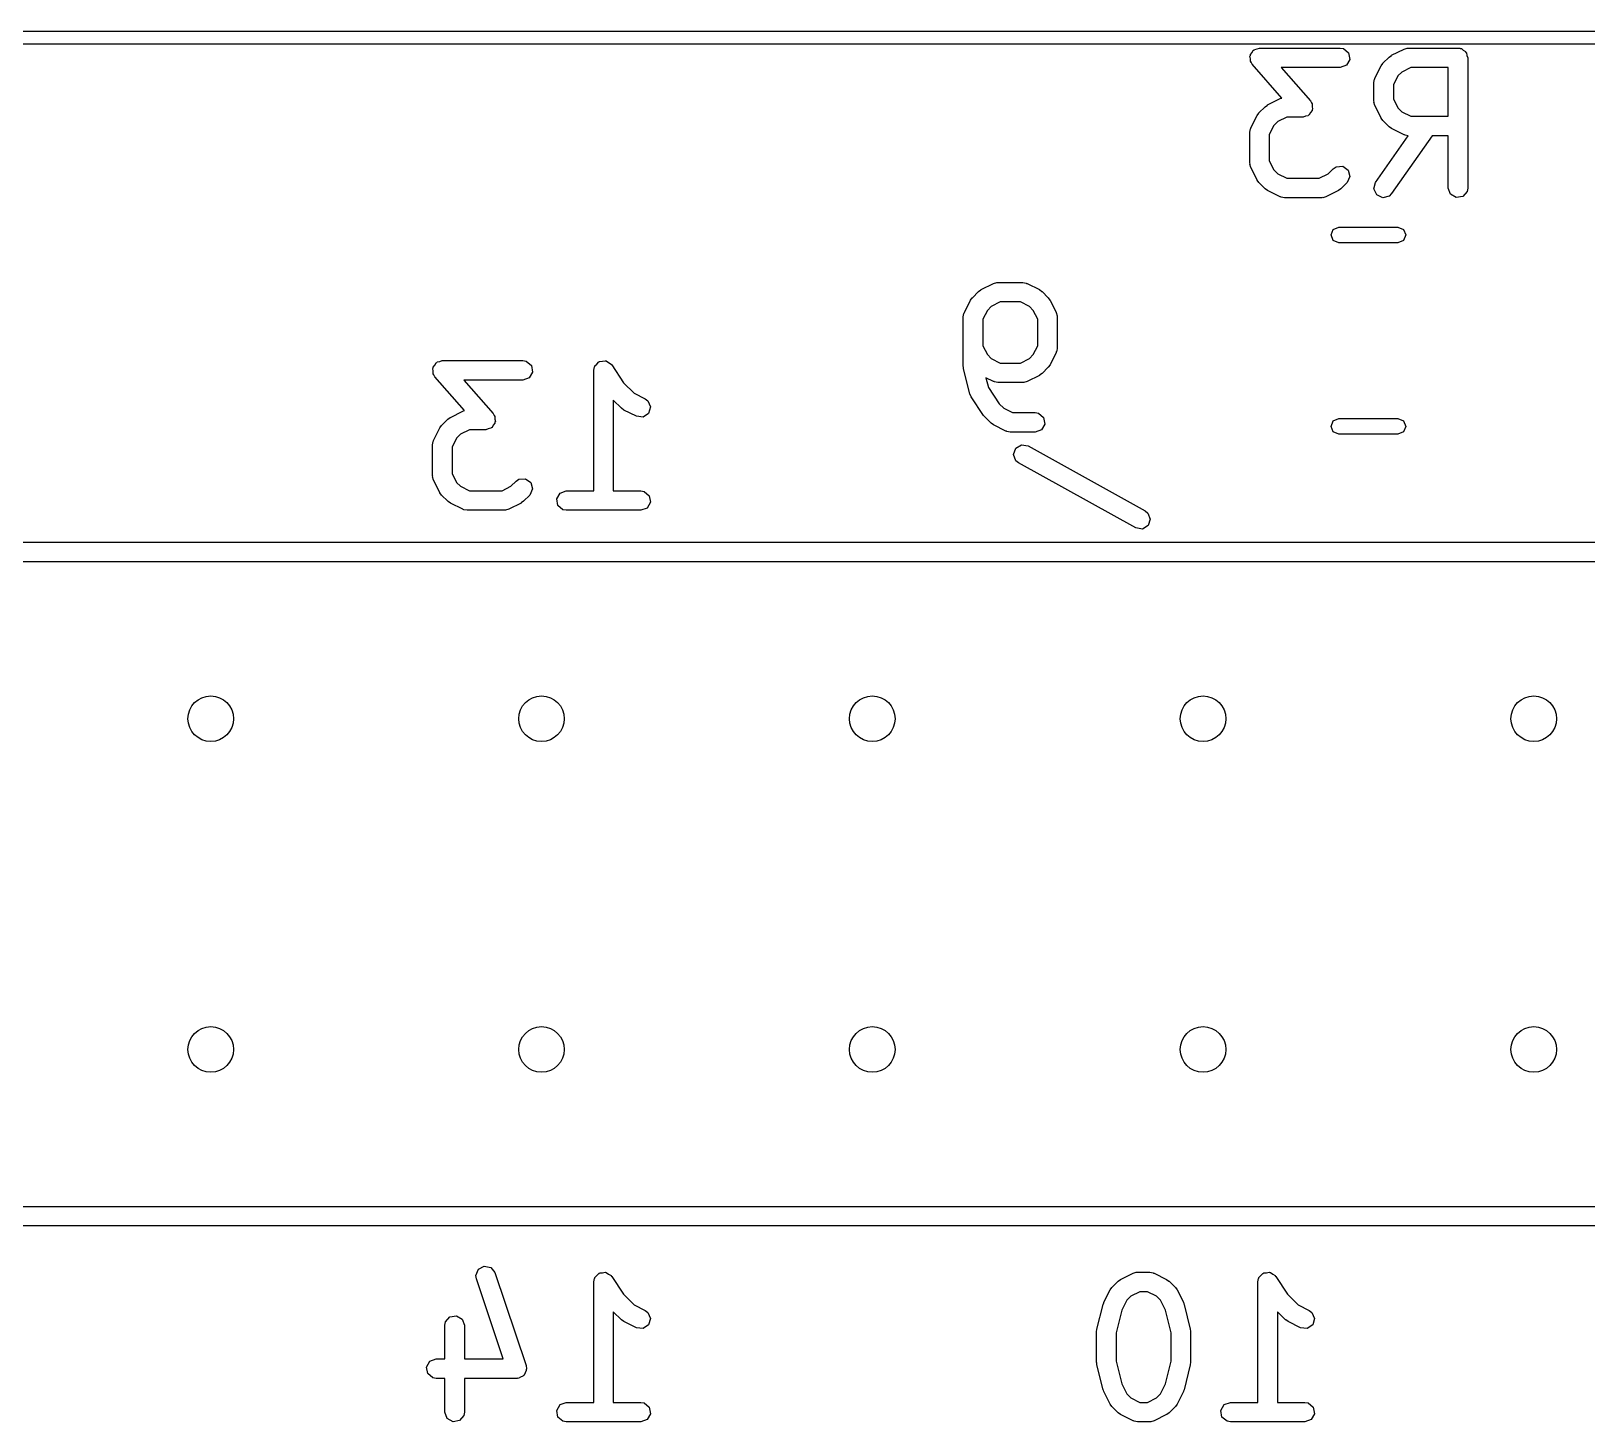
# Model space of a CAD drawing. Extents: x 0.05 to 3.95, y 0.04 to 3.84.
# Drawn here: x 1.0748 to 1.5452, y 0.0358 to 0.4563 of the extents above; entities that cross this region are included whole.
import ezdxf

# ---------------------------------------------------------------- set-up
doc = ezdxf.new("R2010")
doc.units = 0
doc.header["$MEASUREMENT"] = 0
doc.layers.add('BLACK', color=7, linetype='CONTINUOUS')

msp = doc.modelspace()

# ---------------------------------------------------------------- linework, layer by layer
at = {"layer": 'BLACK', "linetype": 'CONTINUOUS'}
for p, q in [((0.50669, 0.4563), (3.9437, 0.4563)), ((3.94567, 0.45236), (0.50472, 0.45236)), ((1.44332, 0.44875), (1.44344, 0.44895)), ((1.44346, 0.44796), (1.44332, 0.44875)), ((1.44344, 0.44919), (1.44394, 0.44981)), ((1.44344, 0.44895), (1.44344, 0.44919)), ((1.44348, 0.44717), (1.44346, 0.44796)), ((1.44365, 0.44688), (1.44348, 0.44717)), ((1.44367, 0.44676), (1.44365, 0.44688)), ((1.44394, 0.44981), (1.44433, 0.4505)), ((1.44433, 0.4505), (1.44456, 0.45058)), ((1.44456, 0.45058), (1.4447, 0.45076)), ((1.4447, 0.45076), (1.44548, 0.45092)), ((1.44548, 0.45092), (1.44623, 0.45119)), ((1.44623, 0.45119), (1.4706, 0.45119)), ((1.4706, 0.45119), (1.47161, 0.45101)), ((1.47161, 0.45101), (1.47316, 0.44971)), ((1.47351, 0.44772), (1.4725, 0.44597)), ((1.47316, 0.44971), (1.47351, 0.44772)), ((1.48351, 0.44657), (1.48539, 0.44845)), ((1.48539, 0.44845), (1.48611, 0.44895)), ((1.48611, 0.44895), (1.48616, 0.449)), ((1.48616, 0.449), (1.48991, 0.45088)), ((1.48991, 0.45088), (1.49089, 0.45117)), ((1.49089, 0.45117), (1.49106, 0.45113)), ((1.49106, 0.45113), (1.49123, 0.45119)), ((1.49123, 0.45119), (1.50622, 0.45119)), ((1.50622, 0.45119), (1.50661, 0.45112)), ((1.50661, 0.45112), (1.50674, 0.45114)), ((1.50674, 0.45114), (1.50685, 0.45108)), ((1.50685, 0.45108), (1.50723, 0.45101)), ((1.50723, 0.45101), (1.50782, 0.45052)), ((1.50782, 0.45052), (1.50849, 0.45013)), ((1.50849, 0.45013), (1.50858, 0.44988)), ((1.50858, 0.44988), (1.50878, 0.44971)), ((1.50878, 0.44971), (1.50891, 0.44896)), ((1.50891, 0.44896), (1.50918, 0.44823)), ((1.50918, 0.44823), (1.50918, 0.40886)), ((1.44378, 0.44667), (1.44367, 0.44676)), ((1.44401, 0.44629), (1.44378, 0.44667)), ((1.45297, 0.43605), (1.44401, 0.44629)), ((1.4706, 0.44528), (1.45274, 0.44528)), ((1.45274, 0.44528), (1.46158, 0.43518)), ((1.4725, 0.44597), (1.4706, 0.44528)), ((1.48109, 0.44206), (1.48296, 0.44581)), ((1.48296, 0.44581), (1.48349, 0.44652)), ((1.48349, 0.44652), (1.48351, 0.44657)), ((1.48803, 0.44274), (1.48668, 0.44004)), ((1.48923, 0.44393), (1.48803, 0.44274)), ((1.49192, 0.44528), (1.48923, 0.44393)), ((1.50327, 0.44528), (1.49192, 0.44528)), ((1.50327, 0.43057), (1.50327, 0.44528)), ((1.48077, 0.44074), (1.48095, 0.44175)), ((1.48077, 0.43511), (1.48077, 0.44074)), ((1.48095, 0.44175), (1.48107, 0.44188)), ((1.48107, 0.44188), (1.48109, 0.44206)), ((1.48668, 0.44004), (1.48668, 0.43581)), ((1.44602, 0.43158), (1.44789, 0.43345)), ((1.44789, 0.43345), (1.44862, 0.43396)), ((1.44862, 0.43396), (1.44866, 0.434)), ((1.44866, 0.434), (1.45241, 0.43588)), ((1.45241, 0.43588), (1.45297, 0.43605)), ((1.46158, 0.43518), (1.46181, 0.4348)), ((1.46181, 0.4348), (1.46191, 0.43471)), ((1.46191, 0.43471), (1.46193, 0.43459)), ((1.46193, 0.43459), (1.46211, 0.4343)), ((1.46211, 0.4343), (1.46212, 0.43351)), ((1.46212, 0.43351), (1.46226, 0.43273)), ((1.48083, 0.43495), (1.48077, 0.43511)), ((1.48079, 0.43478), (1.48083, 0.43495)), ((1.48109, 0.43379), (1.48079, 0.43478)), ((1.48296, 0.43004), (1.48109, 0.43379)), ((1.48668, 0.43581), (1.48803, 0.43311)), ((1.48803, 0.43311), (1.48923, 0.43191)), ((1.44359, 0.42706), (1.44547, 0.43081)), ((1.44547, 0.43081), (1.44599, 0.43152)), ((1.44599, 0.43152), (1.44602, 0.43158)), ((1.45173, 0.42894), (1.45053, 0.42774)), ((1.45443, 0.43028), (1.45173, 0.42894)), ((1.45936, 0.43028), (1.45443, 0.43028)), ((1.4601, 0.43056), (1.45936, 0.43028)), ((1.46088, 0.43071), (1.4601, 0.43056)), ((1.46103, 0.43089), (1.46088, 0.43071)), ((1.46125, 0.43097), (1.46103, 0.43089)), ((1.46165, 0.43167), (1.46125, 0.43097)), ((1.46215, 0.43228), (1.46165, 0.43167)), ((1.46226, 0.43273), (1.46215, 0.43252)), ((1.46215, 0.43252), (1.46215, 0.43228)), ((1.48301, 0.43), (1.48296, 0.43004)), ((1.48351, 0.42928), (1.48301, 0.43)), ((1.48539, 0.4274), (1.48351, 0.42928)), ((1.48923, 0.43191), (1.49192, 0.43057)), ((1.49192, 0.43057), (1.50327, 0.43057)), ((1.44328, 0.42574), (1.44346, 0.42675)), ((1.44328, 0.41636), (1.44328, 0.42574)), ((1.44346, 0.42675), (1.44357, 0.42688)), ((1.44357, 0.42688), (1.44359, 0.42706)), ((1.45053, 0.42774), (1.44918, 0.42504)), ((1.44918, 0.42504), (1.44918, 0.41706)), ((1.48131, 0.41056), (1.49118, 0.42467)), ((1.48545, 0.42737), (1.48539, 0.4274)), ((1.48616, 0.42685), (1.48545, 0.42737)), ((1.49839, 0.42466), (1.48615, 0.40717)), ((1.48991, 0.42497), (1.48616, 0.42685)), ((1.49008, 0.42495), (1.48991, 0.42497)), ((1.49022, 0.42484), (1.49008, 0.42495)), ((1.49118, 0.42467), (1.49022, 0.42484)), ((1.50327, 0.42466), (1.49839, 0.42466)), ((1.50327, 0.40886), (1.50327, 0.42466)), ((1.44334, 0.4162), (1.44328, 0.41636)), ((1.4433, 0.41603), (1.44334, 0.4162)), ((1.44359, 0.41504), (1.4433, 0.41603)), ((1.44547, 0.41129), (1.44359, 0.41504)), ((1.44918, 0.41706), (1.45053, 0.41436)), ((1.45053, 0.41436), (1.45173, 0.41317)), ((1.46698, 0.41317), (1.46852, 0.4147)), ((1.46852, 0.4147), (1.46936, 0.41529)), ((1.46936, 0.41529), (1.47137, 0.41547)), ((1.47137, 0.41547), (1.47302, 0.41431)), ((1.47302, 0.41431), (1.47355, 0.41236)), ((1.44551, 0.41125), (1.44547, 0.41129)), ((1.44602, 0.41053), (1.44551, 0.41125)), ((1.44789, 0.40865), (1.44602, 0.41053)), ((1.45173, 0.41317), (1.45443, 0.41182)), ((1.45443, 0.41182), (1.46428, 0.41182)), ((1.46428, 0.41182), (1.46698, 0.41317)), ((1.47269, 0.41053), (1.47082, 0.40865)), ((1.47355, 0.41236), (1.47269, 0.41053)), ((1.48079, 0.40861), (1.48131, 0.41056)), ((1.44795, 0.40863), (1.44789, 0.40865)), ((1.44866, 0.4081), (1.44795, 0.40863)), ((1.45241, 0.40622), (1.44866, 0.4081)), ((1.45259, 0.4062), (1.45241, 0.40622)), ((1.45272, 0.40609), (1.45259, 0.4062)), ((1.45373, 0.40591), (1.45272, 0.40609)), ((1.46498, 0.40591), (1.45373, 0.40591)), ((1.46515, 0.40597), (1.46498, 0.40591)), ((1.46532, 0.40593), (1.46515, 0.40597)), ((1.4663, 0.40622), (1.46532, 0.40593)), ((1.47005, 0.4081), (1.4663, 0.40622)), ((1.47009, 0.40815), (1.47005, 0.4081)), ((1.47082, 0.40865), (1.47009, 0.40815)), ((1.48164, 0.40678), (1.48079, 0.40861)), ((1.48347, 0.40592), (1.48164, 0.40678)), ((1.48542, 0.40645), (1.48347, 0.40592)), ((1.48615, 0.40717), (1.48542, 0.40645)), ((1.50396, 0.40697), (1.50327, 0.40886)), ((1.50571, 0.40596), (1.50396, 0.40697)), ((1.5077, 0.40631), (1.50571, 0.40596)), ((1.509, 0.40786), (1.5077, 0.40631)), ((1.50918, 0.40886), (1.509, 0.40786)), ((1.46783, 0.39469), (1.46852, 0.39636)), ((1.46852, 0.39636), (1.47019, 0.39705)), ((1.47019, 0.39705), (1.48807, 0.39705)), ((1.48807, 0.39705), (1.48974, 0.39636)), ((1.48974, 0.39636), (1.49044, 0.39469)), ((1.46852, 0.39302), (1.46783, 0.39469)), ((1.47019, 0.39232), (1.46852, 0.39302)), ((1.48807, 0.39232), (1.47019, 0.39232)), ((1.48974, 0.39302), (1.48807, 0.39232)), ((1.49044, 0.39469), (1.48974, 0.39302)), ((1.3594, 0.37571), (1.36128, 0.37758)), ((1.36128, 0.37758), (1.362, 0.37809)), ((1.362, 0.37809), (1.36205, 0.37814)), ((1.36205, 0.37814), (1.3658, 0.38001)), ((1.3658, 0.38001), (1.36678, 0.3803)), ((1.36678, 0.3803), (1.36695, 0.38026)), ((1.36695, 0.38026), (1.36712, 0.38032)), ((1.36712, 0.38032), (1.37462, 0.38032)), ((1.37462, 0.38032), (1.37563, 0.38014)), ((1.37563, 0.38014), (1.37576, 0.38003)), ((1.37576, 0.38003), (1.37594, 0.38001)), ((1.37594, 0.38001), (1.37969, 0.37814)), ((1.37969, 0.37814), (1.38039, 0.37761)), ((1.38039, 0.37761), (1.38045, 0.37758)), ((1.38045, 0.37758), (1.38233, 0.37571)), ((1.35698, 0.37119), (1.35885, 0.37494)), ((1.35885, 0.37494), (1.35938, 0.37565)), ((1.35938, 0.37565), (1.3594, 0.37571)), ((1.36392, 0.37187), (1.36257, 0.36917)), ((1.36512, 0.37307), (1.36392, 0.37187)), ((1.36781, 0.37442), (1.36512, 0.37307)), ((1.37392, 0.37442), (1.36781, 0.37442)), ((1.37662, 0.37307), (1.37392, 0.37442)), ((1.37781, 0.37187), (1.37662, 0.37307)), ((1.37916, 0.36917), (1.37781, 0.37187)), ((1.38233, 0.37571), (1.38283, 0.37499)), ((1.38283, 0.37499), (1.38288, 0.37494)), ((1.38288, 0.37494), (1.38476, 0.37119)), ((1.35666, 0.36987), (1.35684, 0.37088)), ((1.35666, 0.35487), (1.35666, 0.36987)), ((1.35684, 0.37088), (1.35696, 0.37101)), ((1.35696, 0.37101), (1.35698, 0.37119)), ((1.36257, 0.36917), (1.36257, 0.36119)), ((1.37916, 0.36119), (1.37916, 0.36917)), ((1.38476, 0.37119), (1.38505, 0.37021)), ((1.38505, 0.37021), (1.38501, 0.37004)), ((1.38501, 0.37004), (1.38507, 0.36987)), ((1.38507, 0.36987), (1.38507, 0.3605)), ((1.36257, 0.36119), (1.36392, 0.3585)), ((1.36392, 0.3585), (1.36512, 0.3573)), ((1.37662, 0.3573), (1.37781, 0.3585)), ((1.37781, 0.3585), (1.37916, 0.36119)), ((1.38476, 0.35918), (1.38288, 0.35543)), ((1.38478, 0.35935), (1.38476, 0.35918)), ((1.38489, 0.35949), (1.38478, 0.35935)), ((1.38507, 0.3605), (1.38489, 0.35949)), ((1.19623, 0.35426), (1.19635, 0.35446)), ((1.19637, 0.35348), (1.19623, 0.35426)), ((1.19634, 0.3547), (1.19684, 0.35532)), ((1.19635, 0.35446), (1.19634, 0.3547)), ((1.19638, 0.35268), (1.19637, 0.35348)), ((1.19684, 0.35532), (1.19724, 0.35601)), ((1.19724, 0.35601), (1.19746, 0.35609)), ((1.19746, 0.35609), (1.19761, 0.35627)), ((1.19761, 0.35627), (1.19839, 0.35643)), ((1.19839, 0.35643), (1.19914, 0.3567)), ((1.19914, 0.3567), (1.22351, 0.3567)), ((1.22351, 0.3567), (1.22452, 0.35652)), ((1.22452, 0.35652), (1.22607, 0.35522)), ((1.22642, 0.35324), (1.22541, 0.35148)), ((1.22607, 0.35522), (1.22642, 0.35324)), ((1.24493, 0.35375), (1.24511, 0.35476)), ((1.24493, 0.31733), (1.24493, 0.35375)), ((1.24511, 0.35476), (1.24522, 0.35489)), ((1.24522, 0.35489), (1.24523, 0.35506)), ((1.24523, 0.35506), (1.24585, 0.35565)), ((1.24585, 0.35565), (1.24641, 0.3563)), ((1.24641, 0.3563), (1.24657, 0.35633)), ((1.24657, 0.35633), (1.2467, 0.35645)), ((1.2467, 0.35645), (1.24755, 0.35651)), ((1.24755, 0.35651), (1.24839, 0.35665)), ((1.24839, 0.35665), (1.24854, 0.35657)), ((1.24854, 0.35657), (1.24871, 0.35658)), ((1.24871, 0.35658), (1.2494, 0.35607)), ((1.2494, 0.35607), (1.25014, 0.35564)), ((1.25014, 0.35564), (1.2502, 0.35549)), ((1.2502, 0.35549), (1.25034, 0.35539)), ((1.25034, 0.35539), (1.25393, 0.35)), ((1.35671, 0.35474), (1.35666, 0.35487)), ((1.35675, 0.35416), (1.35671, 0.35474)), ((1.35863, 0.34666), (1.35675, 0.35416)), ((1.36512, 0.3573), (1.36781, 0.35595)), ((1.36781, 0.35595), (1.37392, 0.35595)), ((1.37392, 0.35595), (1.37662, 0.3573)), ((1.38045, 0.35278), (1.37973, 0.35228)), ((1.38233, 0.35466), (1.38045, 0.35278)), ((1.38236, 0.35472), (1.38233, 0.35466)), ((1.38288, 0.35543), (1.38236, 0.35472)), ((1.19656, 0.35239), (1.19638, 0.35268)), ((1.19658, 0.35227), (1.19656, 0.35239)), ((1.19669, 0.35218), (1.19658, 0.35227)), ((1.19692, 0.3518), (1.19669, 0.35218)), ((1.20588, 0.34156), (1.19692, 0.3518)), ((1.22351, 0.3508), (1.20564, 0.3508)), ((1.20564, 0.3508), (1.21448, 0.34069)), ((1.22541, 0.35148), (1.22351, 0.3508)), ((1.25393, 0.35), (1.25713, 0.3468)), ((1.3658, 0.35036), (1.3635, 0.3515)), ((1.3635, 0.3515), (1.36423, 0.34858)), ((1.36423, 0.34858), (1.36754, 0.34363)), ((1.36597, 0.35034), (1.3658, 0.35036)), ((1.36611, 0.35022), (1.36597, 0.35034)), ((1.36712, 0.35004), (1.36611, 0.35022)), ((1.37462, 0.35004), (1.36712, 0.35004)), ((1.37478, 0.3501), (1.37462, 0.35004)), ((1.37495, 0.35006), (1.37478, 0.3501)), ((1.37594, 0.35036), (1.37495, 0.35006)), ((1.37969, 0.35223), (1.37594, 0.35036)), ((1.37973, 0.35228), (1.37969, 0.35223)), ((1.25329, 0.34229), (1.25083, 0.34474)), ((1.25083, 0.34474), (1.25083, 0.31733)), ((1.25713, 0.3468), (1.26045, 0.34514)), ((1.26045, 0.34514), (1.26127, 0.34453)), ((1.26127, 0.34453), (1.26208, 0.34268)), ((1.35864, 0.34664), (1.35863, 0.34666)), ((1.35904, 0.34574), (1.35864, 0.34664)), ((1.36278, 0.34011), (1.35904, 0.34574)), ((1.36754, 0.34363), (1.36887, 0.3423)), ((1.19892, 0.33709), (1.2008, 0.33896)), ((1.2008, 0.33896), (1.20152, 0.33947)), ((1.20152, 0.33947), (1.20157, 0.33952)), ((1.20157, 0.33952), (1.20532, 0.34139)), ((1.20532, 0.34139), (1.20588, 0.34156)), ((1.21448, 0.34069), (1.21471, 0.34031)), ((1.21471, 0.34031), (1.21482, 0.34023)), ((1.21482, 0.34023), (1.21484, 0.3401)), ((1.21484, 0.3401), (1.21501, 0.33982)), ((1.21501, 0.33982), (1.21503, 0.33902)), ((1.21503, 0.33902), (1.21517, 0.33824)), ((1.25335, 0.34226), (1.25329, 0.34229)), ((1.25406, 0.34173), (1.25335, 0.34226)), ((1.25781, 0.33986), (1.25406, 0.34173)), ((1.25982, 0.33963), (1.25781, 0.33986)), ((1.2615, 0.34074), (1.25982, 0.33963)), ((1.26208, 0.34268), (1.2615, 0.34074)), ((1.3629, 0.34003), (1.36278, 0.34011)), ((1.36315, 0.33966), (1.3629, 0.34003)), ((1.36503, 0.33779), (1.36315, 0.33966)), ((1.36887, 0.3423), (1.37156, 0.34095)), ((1.37156, 0.34095), (1.37837, 0.34095)), ((1.37837, 0.34095), (1.37938, 0.34077)), ((1.37938, 0.34077), (1.38092, 0.33948)), ((1.38092, 0.33948), (1.38127, 0.33749)), ((1.46852, 0.33848), (1.47019, 0.33917)), ((1.47019, 0.33917), (1.48807, 0.33917)), ((1.48807, 0.33917), (1.48974, 0.33848)), ((1.1965, 0.33257), (1.19837, 0.33632)), ((1.19837, 0.33632), (1.1989, 0.33703)), ((1.1989, 0.33703), (1.19892, 0.33709)), ((1.20464, 0.33445), (1.20344, 0.33325)), ((1.20733, 0.3358), (1.20464, 0.33445)), ((1.21226, 0.3358), (1.20733, 0.3358)), ((1.21301, 0.33607), (1.21226, 0.3358)), ((1.21379, 0.33622), (1.21301, 0.33607)), ((1.21394, 0.33641), (1.21379, 0.33622)), ((1.21416, 0.33649), (1.21394, 0.33641)), ((1.21456, 0.33718), (1.21416, 0.33649)), ((1.21506, 0.3378), (1.21456, 0.33718)), ((1.21517, 0.33824), (1.21505, 0.33803)), ((1.21505, 0.33803), (1.21506, 0.3378)), ((1.36509, 0.33776), (1.36503, 0.33779)), ((1.3658, 0.33723), (1.36509, 0.33776)), ((1.36955, 0.33536), (1.3658, 0.33723)), ((1.36972, 0.33534), (1.36955, 0.33536)), ((1.36986, 0.33522), (1.36972, 0.33534)), ((1.37087, 0.33505), (1.36986, 0.33522)), ((1.37837, 0.33505), (1.37087, 0.33505)), ((1.38026, 0.33574), (1.37837, 0.33505)), ((1.38127, 0.33749), (1.38026, 0.33574)), ((1.46783, 0.33681), (1.46852, 0.33848)), ((1.46852, 0.33514), (1.46783, 0.33681)), ((1.47019, 0.33445), (1.46852, 0.33514)), ((1.48807, 0.33445), (1.47019, 0.33445)), ((1.48974, 0.33514), (1.48807, 0.33445)), ((1.48974, 0.33848), (1.49044, 0.33681)), ((1.49044, 0.33681), (1.48974, 0.33514)), ((1.19618, 0.33125), (1.19636, 0.33226)), ((1.19618, 0.32188), (1.19618, 0.33125)), ((1.19636, 0.33226), (1.19648, 0.33239)), ((1.19648, 0.33239), (1.1965, 0.33257)), ((1.20344, 0.33325), (1.20209, 0.33055)), ((1.20209, 0.33055), (1.20209, 0.32257)), ((1.37185, 0.3283), (1.37251, 0.33021)), ((1.37251, 0.33021), (1.37424, 0.33125)), ((1.37424, 0.33125), (1.37624, 0.33093)), ((1.37624, 0.33093), (1.41167, 0.31124)), ((1.37257, 0.32641), (1.37185, 0.3283)), ((1.37337, 0.32577), (1.37257, 0.32641)), ((1.4088, 0.30608), (1.37337, 0.32577)), ((1.19625, 0.32171), (1.19618, 0.32188)), ((1.1962, 0.32154), (1.19625, 0.32171)), ((1.1965, 0.32056), (1.1962, 0.32154)), ((1.19837, 0.31681), (1.1965, 0.32056)), ((1.20209, 0.32257), (1.20344, 0.31988)), ((1.20344, 0.31988), (1.20464, 0.31868)), ((1.21989, 0.31868), (1.22142, 0.32022)), ((1.22142, 0.32022), (1.22226, 0.3208)), ((1.22226, 0.3208), (1.22427, 0.32098)), ((1.22427, 0.32098), (1.22593, 0.31982)), ((1.19842, 0.31676), (1.19837, 0.31681)), ((1.19892, 0.31604), (1.19842, 0.31676)), ((1.2008, 0.31416), (1.19892, 0.31604)), ((1.20464, 0.31868), (1.20733, 0.31733)), ((1.20733, 0.31733), (1.21719, 0.31733)), ((1.21719, 0.31733), (1.21989, 0.31868)), ((1.2256, 0.31604), (1.22372, 0.31416)), ((1.22645, 0.31787), (1.2256, 0.31604)), ((1.22593, 0.31982), (1.22645, 0.31787)), ((1.23372, 0.31489), (1.23473, 0.31664)), ((1.23473, 0.31664), (1.23663, 0.31733)), ((1.23663, 0.31733), (1.24493, 0.31733)), ((1.25083, 0.31733), (1.25913, 0.31733)), ((1.25913, 0.31733), (1.26014, 0.31715)), ((1.26014, 0.31715), (1.26169, 0.31585)), ((1.26169, 0.31585), (1.26204, 0.31386)), ((1.20086, 0.31414), (1.2008, 0.31416)), ((1.20157, 0.31361), (1.20086, 0.31414)), ((1.20532, 0.31174), (1.20157, 0.31361)), ((1.20549, 0.31172), (1.20532, 0.31174)), ((1.20563, 0.3116), (1.20549, 0.31172)), ((1.20664, 0.31142), (1.20563, 0.3116)), ((1.21789, 0.31142), (1.20664, 0.31142)), ((1.21805, 0.31149), (1.21789, 0.31142)), ((1.21822, 0.31144), (1.21805, 0.31149)), ((1.21921, 0.31174), (1.21822, 0.31144)), ((1.22296, 0.31361), (1.21921, 0.31174)), ((1.223, 0.31366), (1.22296, 0.31361)), ((1.22372, 0.31416), (1.223, 0.31366)), ((1.23408, 0.3129), (1.23372, 0.31489)), ((1.23562, 0.3116), (1.23408, 0.3129)), ((1.23663, 0.31142), (1.23562, 0.3116)), ((1.25913, 0.31142), (1.23663, 0.31142)), ((1.26103, 0.31211), (1.25913, 0.31142)), ((1.26204, 0.31386), (1.26103, 0.31211)), ((1.41167, 0.31124), (1.41247, 0.3106)), ((1.41247, 0.3106), (1.41319, 0.30871)), ((1.4108, 0.30576), (1.4088, 0.30608)), ((1.41253, 0.3068), (1.4108, 0.30576)), ((1.41319, 0.30871), (1.41253, 0.3068)), ((0.57953, 0.30177), (1.87874, 0.30177)), ((1.87579, 0.29587), (0.58248, 0.29587)), ((0.58248, 0.10098), (1.87579, 0.10098)), ((1.87874, 0.09508), (0.57953, 0.09508)), ((1.20931, 0.08011), (1.21005, 0.08199)), ((1.20946, 0.0791), (1.20931, 0.08011)), ((1.21005, 0.08199), (1.21183, 0.08295)), ((1.21183, 0.08295), (1.21381, 0.08255)), ((1.21381, 0.08255), (1.21506, 0.08097)), ((1.21506, 0.08097), (1.22444, 0.05284)), ((1.24523, 0.07947), (1.24585, 0.08006)), ((1.24585, 0.08006), (1.24641, 0.08071)), ((1.24641, 0.08071), (1.24657, 0.08074)), ((1.24657, 0.08074), (1.2467, 0.08086)), ((1.2467, 0.08086), (1.24755, 0.08092)), ((1.24755, 0.08092), (1.24839, 0.08106)), ((1.24839, 0.08106), (1.24854, 0.08098)), ((1.24854, 0.08098), (1.24871, 0.08099)), ((1.24871, 0.08099), (1.2494, 0.08048)), ((1.2494, 0.08048), (1.25014, 0.08005)), ((1.25014, 0.08005), (1.2502, 0.0799)), ((1.40423, 0.07892), (1.40798, 0.0808)), ((1.40798, 0.0808), (1.40896, 0.08109)), ((1.40896, 0.08109), (1.40913, 0.08105)), ((1.40913, 0.08105), (1.4093, 0.08111)), ((1.4093, 0.08111), (1.41305, 0.08111)), ((1.41305, 0.08111), (1.41406, 0.08093)), ((1.41406, 0.08093), (1.41419, 0.08082)), ((1.41419, 0.08082), (1.41437, 0.0808)), ((1.41437, 0.0808), (1.41812, 0.07892)), ((1.44602, 0.07947), (1.44664, 0.08006)), ((1.44664, 0.08006), (1.44719, 0.08071)), ((1.44719, 0.08071), (1.44736, 0.08074)), ((1.44736, 0.08074), (1.44748, 0.08086)), ((1.44748, 0.08086), (1.44834, 0.08092)), ((1.44834, 0.08092), (1.44918, 0.08106)), ((1.44918, 0.08106), (1.44933, 0.08098)), ((1.44933, 0.08098), (1.4495, 0.08099)), ((1.4495, 0.08099), (1.45019, 0.08048)), ((1.45019, 0.08048), (1.45093, 0.08005)), ((1.45093, 0.08005), (1.45099, 0.0799)), ((1.21754, 0.05486), (1.20946, 0.0791)), ((1.24493, 0.07816), (1.24511, 0.07917)), ((1.24493, 0.04174), (1.24493, 0.07816)), ((1.24511, 0.07917), (1.24522, 0.0793)), ((1.24522, 0.0793), (1.24523, 0.07947)), ((1.2502, 0.0799), (1.25034, 0.07979)), ((1.25034, 0.07979), (1.25393, 0.07441)), ((1.39916, 0.07198), (1.40103, 0.07573)), ((1.40103, 0.07573), (1.40156, 0.07644)), ((1.40156, 0.07644), (1.40159, 0.0765)), ((1.40159, 0.0765), (1.40346, 0.07837)), ((1.40346, 0.07837), (1.40418, 0.07888)), ((1.40418, 0.07888), (1.40423, 0.07892)), ((1.41812, 0.07892), (1.41883, 0.0784)), ((1.41883, 0.0784), (1.41889, 0.07837)), ((1.41889, 0.07837), (1.42076, 0.0765)), ((1.42076, 0.0765), (1.42127, 0.07577)), ((1.42127, 0.07577), (1.42131, 0.07573)), ((1.42131, 0.07573), (1.42319, 0.07198)), ((1.44572, 0.07816), (1.44589, 0.07917)), ((1.44572, 0.04174), (1.44572, 0.07816)), ((1.44589, 0.07917), (1.446, 0.0793)), ((1.446, 0.0793), (1.44602, 0.07947)), ((1.45099, 0.0799), (1.45113, 0.07979)), ((1.45113, 0.07979), (1.45471, 0.07441)), ((1.25393, 0.07441), (1.25713, 0.07121)), ((1.25713, 0.07121), (1.26045, 0.06955)), ((1.39706, 0.06387), (1.39894, 0.07137)), ((1.39894, 0.07137), (1.39914, 0.07184)), ((1.39914, 0.07184), (1.39916, 0.07198)), ((1.4061, 0.07266), (1.40459, 0.06963)), ((1.4073, 0.07386), (1.4061, 0.07266)), ((1.41, 0.0752), (1.4073, 0.07386)), ((1.41235, 0.0752), (1.41, 0.0752)), ((1.41505, 0.07386), (1.41235, 0.0752)), ((1.41625, 0.07266), (1.41505, 0.07386)), ((1.41776, 0.06963), (1.41625, 0.07266)), ((1.42319, 0.07198), (1.42333, 0.07149)), ((1.42333, 0.07149), (1.42341, 0.07137)), ((1.42341, 0.07137), (1.42529, 0.06387)), ((1.45471, 0.07441), (1.45792, 0.07121)), ((1.45792, 0.07121), (1.46124, 0.06955)), ((1.19993, 0.06503), (1.20011, 0.06604)), ((1.20011, 0.06604), (1.20141, 0.06759)), ((1.20141, 0.06759), (1.2034, 0.06794)), ((1.2034, 0.06794), (1.20515, 0.06693)), ((1.20515, 0.06693), (1.20584, 0.06503)), ((1.25329, 0.0667), (1.25083, 0.06915)), ((1.25083, 0.06915), (1.25083, 0.04174)), ((1.25335, 0.06667), (1.25329, 0.0667)), ((1.25406, 0.06614), (1.25335, 0.06667)), ((1.25781, 0.06427), (1.25406, 0.06614)), ((1.26045, 0.06955), (1.26127, 0.06894)), ((1.26127, 0.06894), (1.26208, 0.06709)), ((1.26208, 0.06709), (1.2615, 0.06515)), ((1.40459, 0.06963), (1.40288, 0.0628)), ((1.41947, 0.0628), (1.41776, 0.06963)), ((1.45408, 0.0667), (1.45162, 0.06915)), ((1.45162, 0.06915), (1.45162, 0.04174)), ((1.45414, 0.06667), (1.45408, 0.0667)), ((1.45485, 0.06614), (1.45414, 0.06667)), ((1.4586, 0.06427), (1.45485, 0.06614)), ((1.46124, 0.06955), (1.46206, 0.06894)), ((1.46206, 0.06894), (1.46286, 0.06709)), ((1.46286, 0.06709), (1.46229, 0.06515)), ((1.19993, 0.05486), (1.19993, 0.06503)), ((1.20584, 0.06503), (1.20584, 0.05486)), ((1.25982, 0.06404), (1.25781, 0.06427)), ((1.2615, 0.06515), (1.25982, 0.06404)), ((1.39697, 0.06316), (1.39707, 0.06374)), ((1.39697, 0.05378), (1.39697, 0.06316)), ((1.39707, 0.06374), (1.39706, 0.06387)), ((1.40288, 0.0628), (1.40288, 0.05415)), ((1.41947, 0.05415), (1.41947, 0.0628)), ((1.42529, 0.06387), (1.42533, 0.06329)), ((1.42533, 0.06329), (1.42537, 0.06316)), ((1.42537, 0.06316), (1.42537, 0.05378)), ((1.4606, 0.06404), (1.4586, 0.06427)), ((1.46229, 0.06515), (1.4606, 0.06404)), ((1.19435, 0.05242), (1.19536, 0.05417)), ((1.19471, 0.05043), (1.19435, 0.05242)), ((1.19536, 0.05417), (1.19726, 0.05486)), ((1.19726, 0.05486), (1.19993, 0.05486)), ((1.20584, 0.05486), (1.21754, 0.05486)), ((1.22444, 0.05284), (1.22459, 0.05183)), ((1.22459, 0.05183), (1.2245, 0.05162)), ((1.39702, 0.05366), (1.39697, 0.05378)), ((1.39706, 0.05307), (1.39702, 0.05366)), ((1.39894, 0.04557), (1.39706, 0.05307)), ((1.40288, 0.05415), (1.40459, 0.04732)), ((1.41776, 0.04732), (1.41947, 0.05415)), ((1.42529, 0.05307), (1.42341, 0.04557)), ((1.42537, 0.05378), (1.42527, 0.0532)), ((1.42527, 0.0532), (1.42529, 0.05307)), ((1.19625, 0.04914), (1.19471, 0.05043)), ((1.19726, 0.04896), (1.19625, 0.04914)), ((1.19993, 0.04896), (1.19726, 0.04896)), ((1.19993, 0.03879), (1.19993, 0.04896)), ((1.22163, 0.04896), (1.20584, 0.04896)), ((1.20584, 0.04896), (1.20584, 0.03879)), ((1.22185, 0.04903), (1.22163, 0.04896)), ((1.22207, 0.04899), (1.22185, 0.04903)), ((1.22278, 0.04937), (1.22207, 0.04899)), ((1.22353, 0.04965), (1.22278, 0.04937)), ((1.22365, 0.04984), (1.22353, 0.04965)), ((1.22384, 0.04995), (1.22365, 0.04984)), ((1.22414, 0.0507), (1.22384, 0.04995)), ((1.22454, 0.0514), (1.22414, 0.0507)), ((1.2245, 0.05162), (1.22454, 0.0514)), ((1.40459, 0.04732), (1.4061, 0.04429)), ((1.41625, 0.04429), (1.41776, 0.04732)), ((1.39901, 0.04545), (1.39894, 0.04557)), ((1.39916, 0.04497), (1.39901, 0.04545)), ((1.40103, 0.04122), (1.39916, 0.04497)), ((1.4061, 0.04429), (1.4073, 0.04309)), ((1.4073, 0.04309), (1.41, 0.04174)), ((1.41235, 0.04174), (1.41505, 0.04309)), ((1.41505, 0.04309), (1.41625, 0.04429)), ((1.42319, 0.04497), (1.42131, 0.04122)), ((1.4232, 0.0451), (1.42319, 0.04497)), ((1.42341, 0.04557), (1.4232, 0.0451)), ((1.20063, 0.03689), (1.19993, 0.03879)), ((1.20566, 0.03778), (1.20436, 0.03623)), ((1.20584, 0.03879), (1.20566, 0.03778)), ((1.23372, 0.0393), (1.23473, 0.04105)), ((1.23408, 0.03731), (1.23372, 0.0393)), ((1.23473, 0.04105), (1.23663, 0.04174)), ((1.23663, 0.04174), (1.24493, 0.04174)), ((1.25083, 0.04174), (1.25913, 0.04174)), ((1.25913, 0.04174), (1.26014, 0.04156)), ((1.26014, 0.04156), (1.26169, 0.04026)), ((1.26204, 0.03827), (1.26103, 0.03652)), ((1.26169, 0.04026), (1.26204, 0.03827)), ((1.40108, 0.04117), (1.40103, 0.04122)), ((1.40159, 0.04045), (1.40108, 0.04117)), ((1.40346, 0.03857), (1.40159, 0.04045)), ((1.40352, 0.03855), (1.40346, 0.03857)), ((1.40423, 0.03802), (1.40352, 0.03855)), ((1.40798, 0.03615), (1.40423, 0.03802)), ((1.41, 0.04174), (1.41235, 0.04174)), ((1.41812, 0.03802), (1.41437, 0.03615)), ((1.41816, 0.03807), (1.41812, 0.03802)), ((1.41889, 0.03857), (1.41816, 0.03807)), ((1.42076, 0.04045), (1.41889, 0.03857)), ((1.42079, 0.04051), (1.42076, 0.04045)), ((1.42131, 0.04122), (1.42079, 0.04051)), ((1.43451, 0.0393), (1.43552, 0.04105)), ((1.43486, 0.03731), (1.43451, 0.0393)), ((1.43552, 0.04105), (1.43742, 0.04174)), ((1.43742, 0.04174), (1.44572, 0.04174)), ((1.45162, 0.04174), (1.45992, 0.04174)), ((1.45992, 0.04174), (1.46093, 0.04156)), ((1.46093, 0.04156), (1.46247, 0.04026)), ((1.46283, 0.03827), (1.46182, 0.03652)), ((1.46247, 0.04026), (1.46283, 0.03827)), ((1.20237, 0.03588), (1.20063, 0.03689)), ((1.20436, 0.03623), (1.20237, 0.03588)), ((1.23562, 0.03601), (1.23408, 0.03731)), ((1.23663, 0.03583), (1.23562, 0.03601)), ((1.25913, 0.03583), (1.23663, 0.03583)), ((1.26103, 0.03652), (1.25913, 0.03583)), ((1.40815, 0.03613), (1.40798, 0.03615)), ((1.40829, 0.03601), (1.40815, 0.03613)), ((1.4093, 0.03583), (1.40829, 0.03601)), ((1.41305, 0.03583), (1.4093, 0.03583)), ((1.41321, 0.03589), (1.41305, 0.03583)), ((1.41339, 0.03585), (1.41321, 0.03589)), ((1.41437, 0.03615), (1.41339, 0.03585)), ((1.43641, 0.03601), (1.43486, 0.03731)), ((1.43742, 0.03583), (1.43641, 0.03601)), ((1.45992, 0.03583), (1.43742, 0.03583)), ((1.46182, 0.03652), (1.45992, 0.03583))]:
    msp.add_line(p, q, dxfattribs=at)
at = {"layer": 'BLACK'}
for centre in [(1.12913, 0.24843), (1.22913, 0.24843), (1.32913, 0.24843), (1.42913, 0.24843), (1.52913, 0.24843), (1.12913, 0.14843), (1.22913, 0.14843), (1.32913, 0.14843), (1.42913, 0.14843), (1.52913, 0.14843)]:
    msp.add_circle(centre, 0.00689, dxfattribs=at)

doc.saveas('drawing.dxf')
